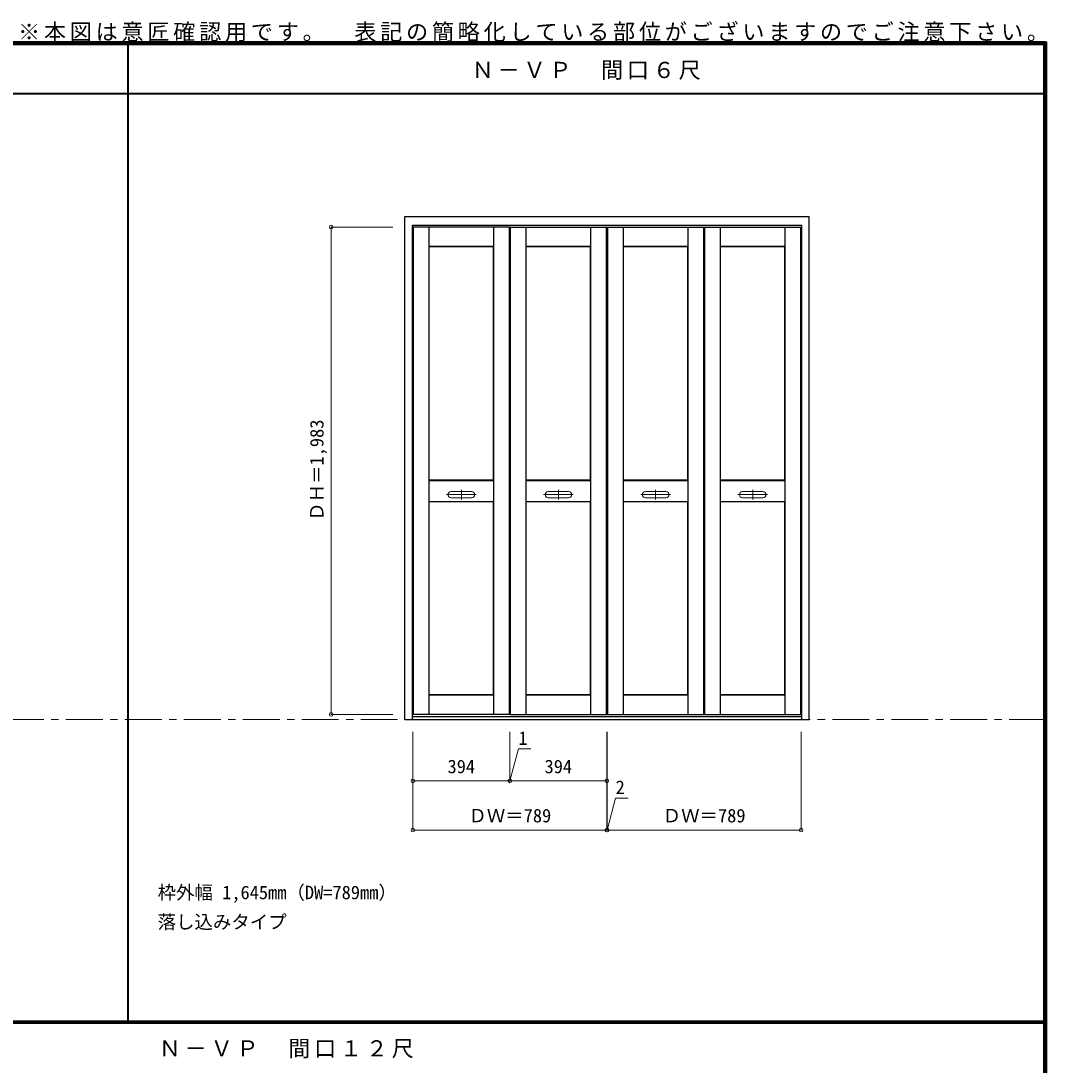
# Model space of a CAD drawing. Units: millimetres, scale not verified. Extents: x -6000 to 5700, y -4307 to 4260.
# Drawn here: x 1527 to 5700, y 12 to 4260 of the extents above; entities that cross this region are included whole.
import ezdxf
from ezdxf.enums import TextEntityAlignment as Align

# ---------------------------------------------------------------- set-up
doc = ezdxf.new("R2010")
doc.units = ezdxf.units.MM
doc.header["$LTSCALE"] = 30
doc.header["$PDMODE"] = 32
doc.header["$PDSIZE"] = 15
doc.linetypes.add('CHAIN1', pattern=[8, 5, -1, 1, -1])
for name, color, linetype, lineweight in [('0-1_通り芯', 4, 'CHAIN1', 9), ('0-2_扉', 3, 'Continuous', 25), ('0-3_仕上げ', 7, 'Continuous', 18), ('0-4_枠', 3, 'Continuous', 25), ('0-B_寸法', 4, 'Continuous', 9), ('F-1_枠', 6, 'Continuous', 40)]:
    doc.layers.add(name, color=color, linetype=linetype, lineweight=lineweight)
doc.layers.add('0-A_文字', color=7, linetype='Continuous')
doc.styles.add('ＭＳ ゴシック', font='')
doc.styles.get('ＭＳ ゴシック').set_extended_font_data('MS Gothic')

msp = doc.modelspace()

# ---------------------------------------------------------------- linework, layer by layer
at = {"layer": '0-1_通り芯'}
for p, q in [((3319.52, 2353), (3319.52, 2313)), ((3714.52, 2353), (3714.52, 2313)), ((4110.52, 2353), (4110.52, 2313)), ((4505.52, 2353), (4505.52, 2313)), ((3379.52, 2333), (3259.52, 2333)), ((3774.52, 2333), (3654.52, 2333)), ((4170.52, 2333), (4050.52, 2333)), ((4565.52, 2333), (4445.52, 2333))]:
    msp.add_line(p, q, dxfattribs=at)
at = {"layer": '0-1_通り芯', "color": 7, "lineweight": 18}
msp.add_line((-5490, 1418), (5690, 1418), dxfattribs=at)
at = {"layer": '0-2_扉'}
for p, q in [((3122.52, 3421.5), (3122.52, 1438.5)), ((3516.52, 3421.5), (3122.52, 3421.5)), ((3516.52, 1438.5), (3516.52, 3421.5)), ((3517.52, 1438.5), (3517.52, 3421.5)), ((3517.52, 3421.5), (3911.52, 3421.5)), ((3911.52, 3421.5), (3911.52, 1438.5)), ((3913.52, 3421.5), (4307.52, 3421.5)), ((3913.52, 3421.5), (3913.52, 1438.5)), ((4307.52, 3421.5), (4307.52, 1438.5)), ((4308.52, 3421.5), (4702.52, 3421.5)), ((4702.52, 3421.5), (4702.52, 1438.5)), ((3516.52, 1438.5), (3122.52, 1438.5)), ((3517.52, 1438.5), (3911.52, 1438.5)), ((3913.52, 1438.5), (4307.52, 1438.5))]:
    msp.add_line(p, q, dxfattribs=at)
msp.add_lwpolyline([(4308.52, 3421.5), (4308.52, 1438.5), (4702.52, 1438.5)], dxfattribs=at)
at = {"layer": '0-3_仕上げ'}
for p, q in [((3124.52, 1438.5), (3124.52, 3421.5)), ((3187.02, 1438.5), (3187.02, 3421.5)), ((3188.02, 3342.5), (3188.02, 3421.5)), ((3189.02, 3343.5), (3189.02, 3421.5)), ((3450.02, 3343.5), (3450.02, 3421.5)), ((3451.02, 3342.5), (3451.02, 3421.5)), ((3452.02, 1438.5), (3452.02, 3421.5)), ((3514.52, 1438.5), (3514.52, 3421.5)), ((3519.52, 1438.5), (3519.52, 3421.5)), ((3582.02, 1438.5), (3582.02, 3421.5)), ((3583.02, 3342.5), (3583.02, 3421.5)), ((3584.02, 3343.5), (3584.02, 3421.5)), ((3845.02, 3343.5), (3845.02, 3421.5)), ((3846.02, 3342.5), (3846.02, 3421.5)), ((3847.02, 1438.5), (3847.02, 3421.5)), ((3909.52, 1438.5), (3909.52, 3421.5)), ((3915.52, 1438.5), (3915.52, 3421.5)), ((3978.02, 1438.5), (3978.02, 3421.5)), ((3979.02, 3342.5), (3979.02, 3421.5)), ((3980.02, 3343.5), (3980.02, 3421.5)), ((4241.02, 3343.5), (4241.02, 3421.5)), ((4242.02, 3342.5), (4242.02, 3421.5)), ((4243.02, 1438.5), (4243.02, 3421.5)), ((4305.52, 1438.5), (4305.52, 3421.5)), ((4310.52, 1438.5), (4310.52, 3421.5)), ((4373.02, 1438.5), (4373.02, 3421.5)), ((4374.02, 3342.5), (4374.02, 3421.5)), ((4375.02, 3343.5), (4375.02, 3421.5)), ((4636.02, 3343.5), (4636.02, 3421.5)), ((4637.02, 3342.5), (4637.02, 3421.5)), ((4638.02, 1438.5), (4638.02, 3421.5)), ((4700.52, 1438.5), (4700.52, 3421.5)), ((3189.02, 3343.5), (3188.02, 3342.5)), ((3189.02, 3341.5), (3188.02, 3342.5)), ((3450.02, 3343.5), (3189.02, 3343.5)), ((3450.02, 3343.5), (3451.02, 3342.5)), ((3450.02, 3341.5), (3451.02, 3342.5)), ((3584.02, 3343.5), (3583.02, 3342.5)), ((3584.02, 3341.5), (3583.02, 3342.5)), ((3845.02, 3343.5), (3584.02, 3343.5)), ((3845.02, 3343.5), (3846.02, 3342.5)), ((3845.02, 3341.5), (3846.02, 3342.5)), ((3980.02, 3343.5), (3979.02, 3342.5)), ((3980.02, 3341.5), (3979.02, 3342.5)), ((4241.02, 3343.5), (3980.02, 3343.5)), ((4241.02, 3343.5), (4242.02, 3342.5)), ((4241.02, 3341.5), (4242.02, 3342.5)), ((4375.02, 3343.5), (4374.02, 3342.5)), ((4375.02, 3341.5), (4374.02, 3342.5)), ((4636.02, 3343.5), (4375.02, 3343.5)), ((4636.02, 3343.5), (4637.02, 3342.5)), ((4636.02, 3341.5), (4637.02, 3342.5)), ((3189.02, 2391.5), (3188.02, 2390.5)), ((3188.02, 2390.5), (3188.02, 2304.5)), ((3189.02, 2389.5), (3188.02, 2390.5)), ((3189.02, 2389.5), (3189.02, 2305.5)), ((3450.02, 2389.5), (3189.02, 2389.5)), ((3450.02, 2391.5), (3451.02, 2390.5)), ((3450.02, 2389.5), (3451.02, 2390.5)), ((3450.02, 2389.5), (3450.02, 2305.5)), ((3451.02, 2390.5), (3451.02, 2304.5)), ((3584.02, 2391.5), (3583.02, 2390.5)), ((3583.02, 2390.5), (3583.02, 2304.5)), ((3584.02, 2389.5), (3583.02, 2390.5)), ((3584.02, 2389.5), (3584.02, 2305.5)), ((3845.02, 2389.5), (3584.02, 2389.5)), ((3845.02, 2391.5), (3846.02, 2390.5)), ((3845.02, 2389.5), (3846.02, 2390.5)), ((3845.02, 2389.5), (3845.02, 2305.5)), ((3846.02, 2390.5), (3846.02, 2304.5)), ((3980.02, 2391.5), (3979.02, 2390.5)), ((3979.02, 2390.5), (3979.02, 2304.5)), ((3980.02, 2389.5), (3979.02, 2390.5)), ((3980.02, 2389.5), (3980.02, 2305.5)), ((4241.02, 2389.5), (3980.02, 2389.5)), ((4241.02, 2391.5), (4242.02, 2390.5)), ((4241.02, 2389.5), (4242.02, 2390.5)), ((4241.02, 2389.5), (4241.02, 2305.5)), ((4242.02, 2390.5), (4242.02, 2304.5)), ((4375.02, 2391.5), (4374.02, 2390.5)), ((4374.02, 2390.5), (4374.02, 2304.5)), ((4375.02, 2389.5), (4374.02, 2390.5)), ((4375.02, 2389.5), (4375.02, 2305.5)), ((4636.02, 2389.5), (4375.02, 2389.5)), ((4636.02, 2391.5), (4637.02, 2390.5)), ((4636.02, 2389.5), (4637.02, 2390.5)), ((4636.02, 2389.5), (4636.02, 2305.5)), ((4637.02, 2390.5), (4637.02, 2304.5)), ((3361.02, 2345.5), (3278.02, 2345.5)), ((3756.02, 2345.5), (3673.02, 2345.5)), ((4152.02, 2345.5), (4069.02, 2345.5)), ((4547.02, 2345.5), (4464.02, 2345.5)), ((3189.02, 2305.5), (3188.02, 2304.5)), ((3189.02, 2303.5), (3188.02, 2304.5)), ((3450.02, 2305.5), (3189.02, 2305.5)), ((3361.02, 2320.5), (3278.02, 2320.5)), ((3450.02, 2305.5), (3451.02, 2304.5)), ((3450.02, 2303.5), (3451.02, 2304.5)), ((3584.02, 2305.5), (3583.02, 2304.5)), ((3584.02, 2303.5), (3583.02, 2304.5)), ((3845.02, 2305.5), (3584.02, 2305.5)), ((3756.02, 2320.5), (3673.02, 2320.5)), ((3845.02, 2305.5), (3846.02, 2304.5)), ((3845.02, 2303.5), (3846.02, 2304.5)), ((3980.02, 2305.5), (3979.02, 2304.5)), ((3980.02, 2303.5), (3979.02, 2304.5)), ((4241.02, 2305.5), (3980.02, 2305.5)), ((4152.02, 2320.5), (4069.02, 2320.5)), ((4241.02, 2305.5), (4242.02, 2304.5)), ((4241.02, 2303.5), (4242.02, 2304.5)), ((4375.02, 2305.5), (4374.02, 2304.5)), ((4375.02, 2303.5), (4374.02, 2304.5)), ((4636.02, 2305.5), (4375.02, 2305.5)), ((4547.02, 2320.5), (4464.02, 2320.5)), ((4636.02, 2305.5), (4637.02, 2304.5)), ((4636.02, 2303.5), (4637.02, 2304.5)), ((3189.02, 1518.5), (3188.02, 1517.5)), ((3189.02, 1516.5), (3189.02, 1438.5)), ((3450.02, 1516.5), (3189.02, 1516.5)), ((3450.02, 1518.5), (3451.02, 1517.5)), ((3450.02, 1516.5), (3450.02, 1438.5)), ((3584.02, 1518.5), (3583.02, 1517.5)), ((3584.02, 1516.5), (3584.02, 1438.5)), ((3845.02, 1516.5), (3584.02, 1516.5)), ((3845.02, 1518.5), (3846.02, 1517.5)), ((3845.02, 1516.5), (3845.02, 1438.5)), ((3980.02, 1518.5), (3979.02, 1517.5)), ((3980.02, 1516.5), (3980.02, 1438.5)), ((4241.02, 1516.5), (3980.02, 1516.5)), ((4241.02, 1518.5), (4242.02, 1517.5)), ((4241.02, 1516.5), (4241.02, 1438.5)), ((4375.02, 1518.5), (4374.02, 1517.5)), ((4375.02, 1516.5), (4375.02, 1438.5)), ((4636.02, 1516.5), (4375.02, 1516.5)), ((4636.02, 1518.5), (4637.02, 1517.5)), ((4636.02, 1516.5), (4636.02, 1438.5))]:
    msp.add_line(p, q, dxfattribs=at)
at = {"layer": '0-3_仕上げ', "color": 3, "lineweight": 25}
for p, q in [((3189.02, 2391.5), (3189.02, 3341.5)), ((3450.02, 3341.5), (3189.02, 3341.5)), ((3450.02, 2391.5), (3450.02, 3341.5)), ((3584.02, 2391.5), (3584.02, 3341.5)), ((3845.02, 3341.5), (3584.02, 3341.5)), ((3845.02, 2391.5), (3845.02, 3341.5)), ((3980.02, 2391.5), (3980.02, 3341.5)), ((4241.02, 3341.5), (3980.02, 3341.5)), ((4241.02, 2391.5), (4241.02, 3341.5)), ((4375.02, 2391.5), (4375.02, 3341.5)), ((4636.02, 3341.5), (4375.02, 3341.5)), ((4636.02, 2391.5), (4636.02, 3341.5)), ((3450.02, 2391.5), (3189.02, 2391.5)), ((3845.02, 2391.5), (3584.02, 2391.5)), ((4241.02, 2391.5), (3980.02, 2391.5)), ((4636.02, 2391.5), (4375.02, 2391.5)), ((3189.02, 1518.5), (3189.02, 2303.5)), ((3450.02, 2303.5), (3189.02, 2303.5)), ((3450.02, 1518.5), (3450.02, 2303.5)), ((3584.02, 1518.5), (3584.02, 2303.5)), ((3845.02, 2303.5), (3584.02, 2303.5)), ((3845.02, 1518.5), (3845.02, 2303.5)), ((3980.02, 1518.5), (3980.02, 2303.5)), ((4241.02, 2303.5), (3980.02, 2303.5)), ((4241.02, 1518.5), (4241.02, 2303.5)), ((4375.02, 1518.5), (4375.02, 2303.5)), ((4636.02, 2303.5), (4375.02, 2303.5)), ((4636.02, 1518.5), (4636.02, 2303.5)), ((3450.02, 1518.5), (3189.02, 1518.5)), ((3845.02, 1518.5), (3584.02, 1518.5)), ((4241.02, 1518.5), (3980.02, 1518.5)), ((4636.02, 1518.5), (4375.02, 1518.5))]:
    msp.add_line(p, q, dxfattribs=at)
at = {"layer": '0-3_仕上げ'}
for points in [[(3189.02, 1516.5), (3188.02, 1517.5), (3188.02, 1438.5)], [(3450.02, 1516.5), (3451.02, 1517.5), (3451.02, 1438.5)], [(3584.02, 1516.5), (3583.02, 1517.5), (3583.02, 1438.5)], [(3845.02, 1516.5), (3846.02, 1517.5), (3846.02, 1438.5)], [(3980.02, 1516.5), (3979.02, 1517.5), (3979.02, 1438.5)], [(4241.02, 1516.5), (4242.02, 1517.5), (4242.02, 1438.5)], [(4375.02, 1516.5), (4374.02, 1517.5), (4374.02, 1438.5)], [(4636.02, 1516.5), (4637.02, 1517.5), (4637.02, 1438.5)]]:
    msp.add_lwpolyline(points, dxfattribs=at)
for centre, start, end in [((3278.02, 2333), 90, 180), ((3361.02, 2333), 0, 90), ((3673.02, 2333), 90, 180), ((3756.02, 2333), 0, 90), ((4069.02, 2333), 90, 180), ((4152.02, 2333), 0, 90), ((4464.02, 2333), 90, 180), ((4547.02, 2333), 0, 90), ((3278.02, 2333), 180, 270), ((3361.02, 2333), 270, 0), ((3673.02, 2333), 180, 270), ((3756.02, 2333), 270, 0), ((4069.02, 2333), 180, 270), ((4152.02, 2333), 270, 0), ((4464.02, 2333), 180, 270), ((4547.02, 2333), 270, 0)]:
    msp.add_arc(centre, 12.5, start, end, dxfattribs=at)
at = {"layer": '0-4_枠'}
for p, q in [((3090.02, 3465), (4735.02, 3465)), ((3090.02, 1418), (3090.02, 3465)), ((4735.02, 1418), (4735.02, 3465)), ((3120.02, 3429), (4705.02, 3429)), ((3120.02, 1418), (3120.02, 3429)), ((4705.02, 1418), (4705.02, 3429)), ((3090.02, 1418), (4735.02, 1418)), ((3120.02, 1430), (4705.02, 1430))]:
    msp.add_line(p, q, dxfattribs=at)
at = {"layer": '0-B_寸法'}
for p, q in [((2790.02, 3421.5), (2790.02, 1438.5)), ((2790.02, 3421.5), (3040.02, 3421.5)), ((2790.02, 1438.5), (3040.02, 1438.5)), ((3122.52, 968), (3122.52, 1368)), ((3516.52, 1168), (3516.52, 1368)), ((3517.52, 1168), (3517.52, 1368)), ((3911.52, 968), (3911.52, 1368)), ((3913.52, 968), (3913.52, 1368)), ((4702.52, 968), (4702.52, 1368)), ((3517.02, 1168), (3551.97, 1298.43)), ((3551.97, 1298.43), (3602.76, 1298.43)), ((3122.52, 1168), (3516.52, 1168)), ((3516.52, 1168), (3517.52, 1168)), ((3517.52, 1168), (3911.52, 1168)), ((3912.52, 968), (3947.47, 1098.43)), ((3947.47, 1098.43), (3998.26, 1098.43)), ((3122.52, 968), (3911.52, 968)), ((3911.52, 968), (3913.52, 968)), ((3913.52, 968), (4702.52, 968))]:
    msp.add_line(p, q, dxfattribs=at)
at = {"layer": '0-B_寸法', "color": 7}
for p in [(2790.02, 3421.5), (2790.02, 1438.5), (3122.52, 1168), (3516.52, 1168), (3517.52, 1168), (3911.52, 1168), (3122.52, 968), (3911.52, 968), (3913.52, 968), (4702.52, 968)]:
    msp.add_point(p, dxfattribs=at)
at = {"layer": 'F-1_枠'}
for p, q in [((-6000, 4175), (5700, 4175)), ((-6000, 4170), (5700, 4170)), ((-6000, 4165), (5700, 4165)), ((1963.33, 190.5), (1963.33, 4175)), ((5690, 4175), (5690, -4205)), ((5695, 4175), (5695, -4205)), ((5700, 4175), (5700, -4205)), ((-6000, 3965), (5700, 3965)), ((-6000, 190.5), (5700, 190.5)), ((-6000, 187.5), (5700, 187.5)), ((-6000, 184.5), (5700, 184.5))]:
    msp.add_line(p, q, dxfattribs=at)

# ---------------------------------------------------------------- texts
at = {"layer": '0-A_文字', "style": 'ＭＳ ゴシック'}
for s, p in [('枠外幅 1,645mm（DW=789mm）', (2083.33, 670.5)), ('落し込みタイプ', (2083.33, 550.5))]:
    msp.add_text(s, height=54.99, dxfattribs=at).set_placement(p, align=Align.BOTTOM_LEFT)
at = {"layer": '0-A_文字', "char_height": 65.98, "attachment_point": 7, "style": 'ＭＳ ゴシック'}
for s, insert in [('\\T1.17;※本図は意匠確認用です。\u3000表記の簡略化している部位がございますのでご注意下さい。', (1515, 4175)), ('\\T1.17;Ｎ－ＶＰ\u3000間口６尺', (3361.67, 4020)), ('\\T1.17;Ｎ－ＶＰ\u3000間口１２尺', (2088.26, 39.5))]:
    msp.add_mtext(s, dxfattribs=dict(at, insert=insert))
at = {"layer": '0-B_寸法', "color": 7, "style": 'ＭＳ ゴシック'}
msp.add_text('ＤＨ＝1,983', height=54.99, rotation=90, dxfattribs=at).set_placement((2775.02, 2226.25), align=Align.BOTTOM_LEFT)
for s, p in [('1', (3551.97, 1298.43)), ('394', (3263.27, 1183)), ('394', (3658.27, 1183)), ('2', (3947.47, 1098.43)), ('ＤＷ＝789', (3348.27, 983)), ('ＤＷ＝789', (4139.27, 983))]:
    msp.add_text(s, height=54.99, dxfattribs=at).set_placement(p, align=Align.BOTTOM_LEFT)

doc.saveas('drawing.dxf')
